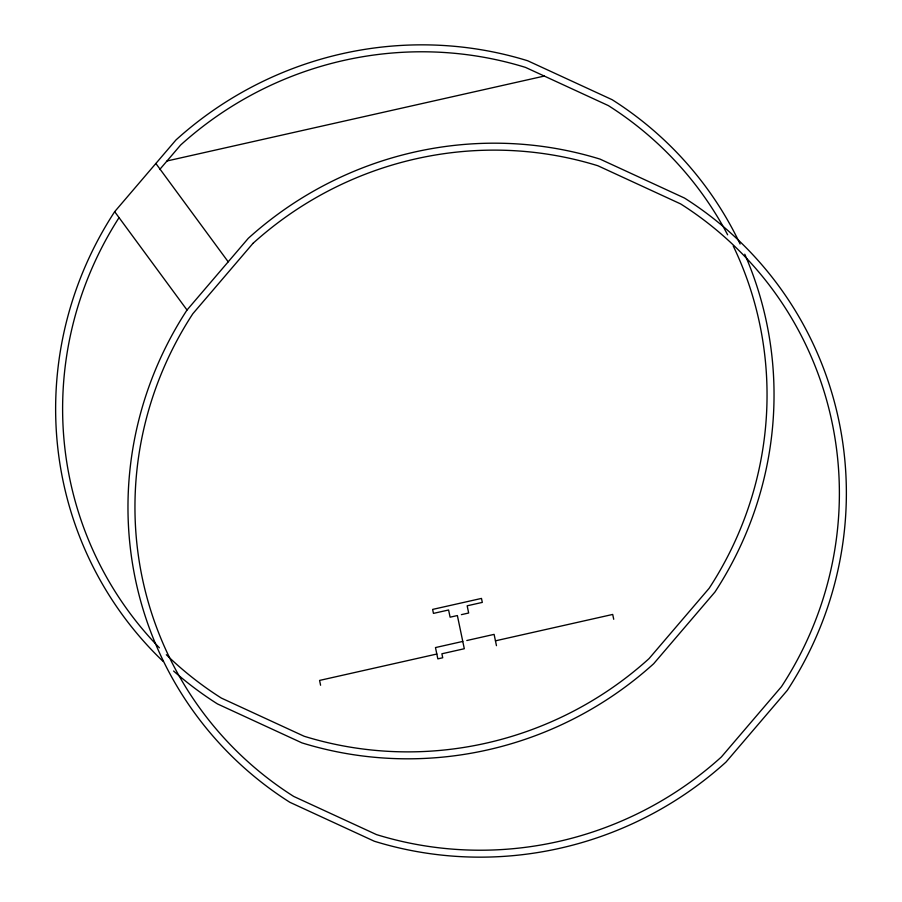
<?xml version="1.0" encoding="UTF-8"?>
<svg xmlns="http://www.w3.org/2000/svg" width="902" height="902" viewBox="0 0 902 902"><rect width="100%" height="100%" fill="white"/><g stroke="black" fill="none" stroke-linecap="round" stroke-linejoin="round"><path stroke-width="1.35" d="M163.194 661.47A361.781 354.362 -36.3 0 1 114.678 211.677L175.969 139.957A361.781 354.362 -36.3 0 1 527.738 60.784L612.142 99.705A361.781 354.362 -36.3 0 1 740.102 244.014M159.71 169.508L180.614 145.042A354.745 347.473 -36.3 0 1 525.539 67.413L608.309 105.579A354.745 347.473 -36.3 0 1 727.632 234.802M187.018 310.017L248.309 238.297A361.781 354.362 -36.3 0 1 600.067 159.124L684.483 198.045A361.781 354.362 -36.3 0 1 787.322 690.323L726.031 762.043A361.781 354.362 -36.3 0 1 374.262 841.216L289.858 802.295A361.781 354.362 -36.3 0 1 187.018 310.017L114.678 211.677M167.005 160.973L544.289 76.061M461.396 614.645L468.668 613.01L467.168 605.806L482.311 602.401L481.476 598.421L432.622 609.414L433.456 613.394L448.598 609.989L450.098 617.182L457.37 615.547L464.305 648.73L441.89 653.781L442.724 657.761L437.842 658.866L435.474 647.568L462.782 641.423M466.808 640.521L494.104 634.377L496.461 645.663M436.827 654.029L319.579 680.424L320.582 685.249M495.457 640.826L612.706 614.442L613.721 619.279M155.866 163.487L228.206 261.828M744.77 254.229A361.781 354.362 -36.3 0 1 714.982 591.983L653.691 663.703A361.781 354.362 -36.3 0 1 301.933 742.876L217.517 703.955A361.781 354.362 -36.3 0 1 173.59 671.02M733.236 245.964A354.745 347.473 -36.3 0 1 709.152 588.284L649.045 658.607A354.745 347.473 -36.3 0 1 304.121 736.246L221.362 698.08A354.745 347.473 -36.3 0 1 166.329 654.728M159.395 647.816A354.745 347.473 -36.3 0 1 119.008 217.698M252.955 243.393L192.848 313.716A354.745 347.473 -36.3 0 0 293.691 796.421L376.461 834.587A354.745 347.473 -36.3 0 0 721.386 756.958L781.482 686.636A354.745 347.473 -36.3 0 0 680.638 203.92L597.879 165.754A354.745 347.473 -36.3 0 0 252.955 243.393"/></g></svg>
